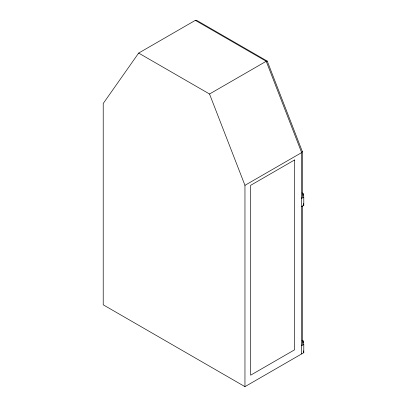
<?xml version="1.0" encoding="UTF-8"?>
<svg xmlns="http://www.w3.org/2000/svg" width="407" height="407" viewBox="0 0 407 407"><rect width="100%" height="100%" fill="white"/><g stroke="black" fill="none" stroke-linecap="round" stroke-linejoin="round"><path stroke-width="0.61" d="M244.958 386.65L103.215 304.812L103.215 103.5L138.65 53.083L195.35 20.35L197.395 20.782L267.246 61.111L302.304 151.475L301.658 152.6L244.958 185.333L244.958 386.65L303.785 352.691L303.785 344.505L303.078 340.822L301.984 340.191M138.65 53.083L209.524 94.002L266.224 61.269L267.246 61.111M301.984 192.887L303.078 193.518L303.785 197.202L301.658 198.428L302.304 197.029L302.304 151.475M301.658 206.608L303.785 205.382L303.785 197.202M303.785 344.505L301.658 345.731L302.304 344.337L302.304 205.85M195.35 20.35L266.224 61.269L301.658 152.6L301.658 353.917M209.524 94.002L244.958 185.333M303.429 203.541L303.785 205.382M303.429 350.849L303.785 352.691M303.078 193.518L303.078 195.406M303.078 340.822L303.078 342.709M294.571 159.966L250.631 185.333L250.631 375.193L294.571 349.822L294.571 159.966"/></g></svg>
